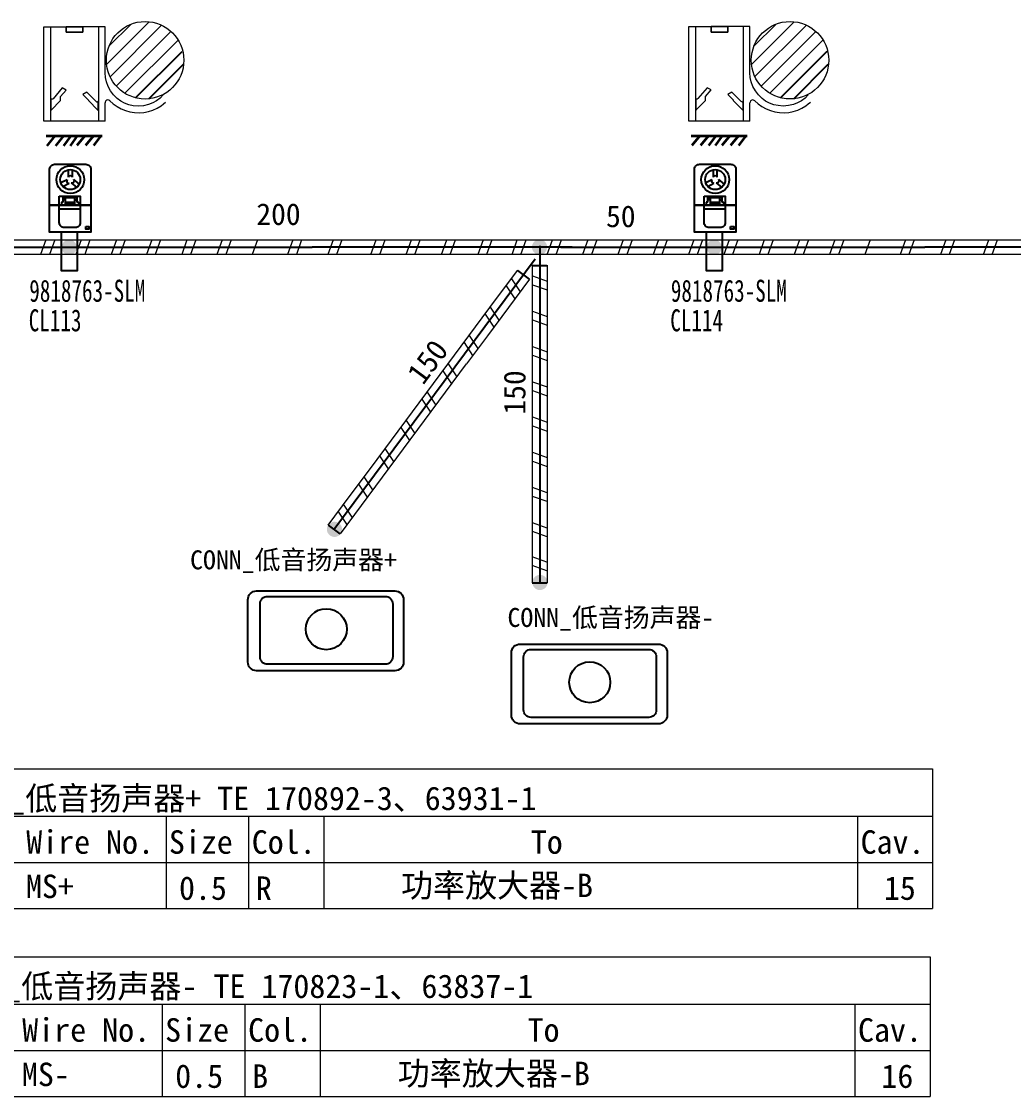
# Model space of a CAD drawing. Header units: millimetres. Extents: x 17 to 3784, y 12 to 1382.
# Drawn here: x 1691.8 to 1758, y 818.8 to 890.5 of the extents above; entities that cross this region are included whole.
import ezdxf

# ---------------------------------------------------------------- set-up
doc = ezdxf.new("R2010")
doc.units = ezdxf.units.MM
doc.layers.add('ENT', color=7, linetype='Continuous', lineweight=18)
doc.layers.add('粗实线层', color=7, linetype='Continuous', lineweight=35)
doc.styles.add('FangSong_GB2312_Style', font='simfang.ttf')
doc.styles.add('foton', font='', dxfattribs={"width": 0.7})
doc.styles.get('foton').set_extended_font_data('宋体')

# ---------------------------------------------------------------- blocks, each defined once
blk = doc.blocks.new('Z$W@#6C454813')
at = {"color": 255}
for p, q in [((2.65, 11.55), (2.65, 10.52)), ((3.23, 10.52), (3.23, 11.55)), ((2.47, 10.11), (1.59, 9.69)), ((1.89, 9.2), (2.75, 9.65)), ((3.07, 9.71), (3.86, 9.06)), ((4.23, 9.5), (3.43, 10.16)), ((1.9, 6.95), (1.67, 6.95)), ((1.67, 6.95), (1.67, 6.55)), ((1.9, 6.95), (1.9, 7.61)), ((1.9, 7.61), (3.87, 7.61)), ((2.25, 7.31), (1.9, 7.31)), ((2.25, 6.96), (3.52, 6.96)), ((2.25, 6.77), (3.52, 6.77)), ((3.52, 7.31), (3.87, 7.31)), ((3.87, 7.61), (3.87, 6.95)), ((3.87, 6.95), (4.13, 6.95)), ((4.13, 6.95), (4.13, 6.55)), ((1.37, 6.03), (4.35, 6.03))]:
    blk.add_line(p, q, dxfattribs=at)
for points in [[(0.7, 12.33), (5.15, 12.33, -0.414214), (5.85, 11.63), (5.85, 6.55), (0, 6.55), (0, 11.63, -0.414214)], [(1.37, 6.55), (4.35, 6.55), (4.35, 4.06, -0.414214), (3.65, 3.36), (2.07, 3.36, -0.414214), (1.37, 4.06)]]:
    blk.add_lwpolyline(points, format="xyb", close=True, dxfattribs=at)
for points in [[(1.37, 7.8), (4.35, 7.8), (4.35, 6.55), (1.37, 6.55)], [(0, 6.55), (5.85, 6.55), (5.85, 2.73), (0, 2.73)], [(2.25, 7.61), (3.52, 7.61), (3.52, 6.55), (2.25, 6.55)], [(5.12, 3.5), (5.57, 3.5), (5.57, 3.12), (5.12, 3.12)], [(1.65, 2.73), (1.65, -2.71), (3.97, -2.71), (3.97, 2.73)]]:
    blk.add_lwpolyline(points, close=True, dxfattribs=at)
for radius in [1.97, 1.42]:
    blk.add_circle((2.93, 10.16), radius, dxfattribs=at)
for centre, radius, start, end in [((2.94, 10.4), 0.31, 22.863, 157.137), ((2.71, 9.94), 0.29, 143.9769, 278.9054), ((3.18, 9.99), 0.299, 247.9797, 33.604)]:
    blk.add_arc(centre, radius, start, end, dxfattribs=at)

msp = doc.modelspace()

# ---------------------------------------------------------------- hatches: boundary and pattern name
h = msp.add_hatch(color=0)
edge = h.paths.add_edge_path(flags=0)
edge.add_arc((1694.967, 875.446), 0.507, 180, 540)
h = msp.add_hatch(color=0)
edge = h.paths.add_edge_path(flags=0)
edge.add_arc((1726.352, 875.461), 0.507, 180, 540)
h = msp.add_hatch(color=0)
edge = h.paths.add_edge_path(flags=0)
edge.add_arc((1738.002, 875.449), 0.507, 180, 540)
h = msp.add_hatch(color=0)
edge = h.paths.add_edge_path(flags=0)
edge.add_arc((1712.669, 856.626), 0.507, 143.37753, 503.37753)
h = msp.add_hatch(color=0)
edge = h.paths.add_edge_path(flags=0)
edge.add_arc((1726.378, 853.08), 0.507, 180, 540)

# ---------------------------------------------------------------- linework, layer by layer
for p, q in [((1699.393, 885.419), (1702.502, 888.525)), ((1742.428, 885.421), (1745.536, 888.528)), ((1700.275, 885.356), (1702.586, 887.665)), ((1743.31, 885.358), (1745.62, 887.667))]:
    msp.add_line(p, q)
at = {"color": 0}
for p, q in [((1724.871, 873.909), (1725.663, 873.321)), ((1725.862, 874.231), (1726.848, 874.231)), ((1712.241, 856.914), (1713.035, 856.324)), ((1725.863, 853.056), (1726.852, 853.056))]:
    msp.add_line(p, q, dxfattribs=at)
at = {"color": 0, "linetype": 'Continuous', "lineweight": 13}
for points in [[(1700.307, 890.502), (1697.461, 887.657)], [(1743.342, 890.504), (1740.495, 887.659)], [(1693.726, 890.173), (1693.726, 883.87), (1693.28, 883.87), (1693.28, 890.173), (1695.876, 890.173), (1694.764, 890.173), (1694.764, 889.803), (1694.764, 890.173)], [(1696.915, 890.173), (1696.915, 883.87), (1693.726, 883.87)], [(1697.36, 890.173), (1695.876, 890.173), (1695.876, 889.803), (1694.764, 889.803), (1695.876, 889.803), (1695.876, 890.173)], [(1697.359, 887.094), (1697.359, 890.173)], [(1699.098, 890.342), (1697.62, 888.865)], [(1701.126, 890.274), (1697.689, 886.836)], [(1701.757, 889.855), (1698.107, 886.205)], [(1736.76, 890.176), (1736.76, 883.873), (1736.315, 883.873), (1736.315, 890.176), (1738.911, 890.176), (1737.799, 890.176), (1737.799, 889.805), (1737.799, 890.176)], [(1739.95, 890.176), (1739.95, 883.873), (1736.76, 883.873)], [(1740.395, 890.176), (1738.911, 890.176), (1738.911, 889.805), (1737.799, 889.805), (1738.911, 889.805), (1738.911, 890.176)], [(1740.394, 887.096), (1740.394, 890.176)], [(1742.132, 890.345), (1740.655, 888.867)], [(1744.161, 890.276), (1740.724, 886.839)], [(1744.792, 889.858), (1741.142, 886.207)], [(1702.234, 889.284), (1698.678, 885.728)], [(1745.269, 889.287), (1741.713, 885.73)], [(1701.244, 885.615), (1701.033, 885.408), (1700.796, 885.231), (1700.54, 885.088), (1700.266, 884.979), (1699.928, 884.899), (1699.582, 884.872), (1699.236, 884.899), (1698.946, 884.965), (1698.667, 885.069), (1698.405, 885.209), (1698.164, 885.385), (1697.923, 885.616), (1697.719, 885.882), (1697.559, 886.175), (1697.445, 886.491), (1697.381, 886.789), (1697.359, 887.094)], [(1744.278, 885.618), (1744.067, 885.41), (1743.831, 885.234), (1743.575, 885.09), (1743.301, 884.981), (1742.963, 884.902), (1742.617, 884.875), (1742.271, 884.902), (1741.98, 884.968), (1741.702, 885.072), (1741.44, 885.212), (1741.199, 885.387), (1740.958, 885.619), (1740.754, 885.885), (1740.594, 886.178), (1740.48, 886.493), (1740.416, 886.791), (1740.394, 887.096)], [(1693.737, 885.382), (1693.737, 884.58), (1693.753, 884.602), (1694.393, 885.242), (1694.393, 885.505), (1694.764, 885.946), (1694.503, 886.097), (1693.89, 885.366)], [(1736.771, 885.385), (1736.771, 884.583), (1736.787, 884.605), (1737.427, 885.245), (1737.427, 885.507), (1737.799, 885.949), (1737.538, 886.1), (1736.925, 885.369)], [(1693.89, 885.366), (1693.844, 885.335), (1693.791, 885.337), (1693.746, 885.367), (1693.737, 885.382)], [(1696.756, 885.19), (1696.142, 885.804), (1695.876, 885.649), (1696.247, 885.279), (1696.247, 885.242), (1696.887, 884.602), (1696.904, 884.58), (1696.904, 885.212)], [(1736.925, 885.369), (1736.879, 885.338), (1736.825, 885.339), (1736.781, 885.37), (1736.771, 885.385)], [(1739.79, 885.192), (1739.177, 885.806), (1738.911, 885.652), (1739.282, 885.282), (1739.282, 885.245), (1739.922, 884.605), (1739.939, 884.583), (1739.939, 885.214)], [(1697.678, 885.228), (1697.603, 885.273), (1697.538, 885.283), (1697.474, 885.269), (1697.403, 885.217), (1697.364, 885.137), (1697.359, 885.098)], [(1697.359, 883.87), (1697.359, 885.098)], [(1697.678, 885.228), (1697.907, 885.019), (1698.16, 884.84), (1698.432, 884.69), (1698.719, 884.573), (1699.018, 884.488), (1699.324, 884.439), (1699.635, 884.427), (1699.945, 884.451), (1700.249, 884.513), (1700.545, 884.608), (1700.828, 884.736), (1701.094, 884.895), (1701.252, 885.013), (1701.402, 885.142)], [(1740.713, 885.23), (1740.638, 885.276), (1740.573, 885.285), (1740.509, 885.272), (1740.438, 885.219), (1740.399, 885.139), (1740.394, 885.1)], [(1740.394, 883.873), (1740.394, 885.1)], [(1740.713, 885.23), (1740.942, 885.022), (1741.194, 884.843), (1741.467, 884.693), (1741.754, 884.575), (1742.053, 884.491), (1742.359, 884.442), (1742.67, 884.429), (1742.98, 884.454), (1743.284, 884.515), (1743.579, 884.611), (1743.863, 884.738), (1744.129, 884.898), (1744.287, 885.016), (1744.437, 885.144)], [(1697.36, 883.87), (1696.915, 883.87)], [(1740.395, 883.873), (1739.95, 883.873)], [(1711.184, 875.464), (1687.674, 875.464)], [(1728.515, 875.464), (1711.184, 875.464)], [(1752.063, 875.461), (1728.553, 875.461)], [(1716.859, 862.283), (1712.628, 856.59)], [(1726.367, 860.12), (1726.367, 853.027)]]:
    msp.add_lwpolyline(points, dxfattribs=at)
at = {"color": 0, "linetype": 'Continuous', "lineweight": 25}
for points in [[(1686.888, 875.464), (1711.184, 875.464)], [(1728.524, 875.464), (1711.184, 875.464)], [(1726.367, 875.551), (1726.367, 853.027)], [(1727.767, 875.461), (1752.063, 875.461)], [(1726.064, 874.668), (1712.628, 856.59)]]:
    msp.add_lwpolyline(points, dxfattribs=at)
at = {"color": 0, "linetype": 'Continuous', "lineweight": 0}
for points in [[(1689.995, 875.953), (1692.349, 875.954)], [(1692.349, 875.953), (1694.704, 875.954)], [(1693.409, 875.954), (1693.056, 874.973)], [(1693.997, 875.954), (1693.644, 874.973)], [(1694.704, 875.953), (1697.058, 875.954)], [(1695.763, 875.954), (1695.41, 874.973)], [(1696.352, 875.954), (1695.999, 874.973)], [(1697.058, 875.953), (1699.412, 875.954)], [(1698.117, 875.954), (1697.764, 874.973)], [(1698.706, 875.954), (1698.353, 874.973)], [(1699.412, 875.953), (1701.767, 875.954)], [(1700.472, 875.954), (1700.119, 874.973)], [(1701.06, 875.954), (1700.707, 874.973)], [(1701.767, 875.953), (1704.121, 875.954)], [(1702.826, 875.954), (1702.473, 874.973)], [(1703.415, 875.954), (1703.062, 874.973)], [(1704.121, 875.953), (1706.475, 875.954)], [(1705.181, 875.954), (1704.827, 874.973)], [(1705.769, 875.954), (1705.416, 874.973)], [(1706.475, 875.953), (1708.83, 875.954)], [(1707.535, 875.954), (1707.182, 874.973)], [(1708.83, 875.953), (1711.184, 875.954)], [(1709.889, 875.954), (1709.536, 874.973)], [(1710.478, 875.954), (1710.126, 874.973)], [(1711.184, 875.954), (1713.538, 875.954)], [(1712.244, 874.985), (1712.597, 875.966)], [(1712.833, 874.985), (1713.186, 875.966)], [(1713.384, 875.954), (1716.746, 875.954)], [(1715.098, 874.973), (1715.451, 875.954)], [(1715.687, 874.973), (1716.04, 875.954)], [(1716.746, 875.954), (1719.101, 875.954)], [(1717.453, 874.973), (1717.806, 875.954)], [(1718.041, 874.973), (1718.394, 875.954)], [(1719.101, 875.954), (1721.455, 875.954)], [(1719.807, 874.973), (1720.16, 875.954)], [(1720.396, 874.973), (1720.749, 875.954)], [(1721.455, 875.954), (1723.809, 875.954)], [(1722.249, 874.992), (1722.602, 875.973)], [(1722.837, 874.992), (1723.191, 875.973)], [(1723.809, 875.954), (1726.164, 875.954)], [(1724.516, 874.973), (1724.869, 875.954)], [(1725.104, 874.973), (1725.457, 875.954)], [(1726.164, 875.954), (1728.518, 875.954)], [(1726.87, 874.973), (1727.223, 875.954)], [(1727.459, 874.973), (1727.812, 875.954)], [(1728.52, 875.95), (1730.874, 875.952)], [(1729.579, 875.952), (1729.226, 874.971)], [(1730.168, 875.952), (1729.815, 874.971)], [(1730.874, 875.95), (1733.228, 875.952)], [(1731.934, 875.952), (1731.58, 874.971)], [(1732.522, 875.952), (1732.169, 874.971)], [(1733.228, 875.95), (1735.583, 875.952)], [(1734.288, 875.952), (1733.935, 874.971)], [(1734.876, 875.952), (1734.523, 874.971)], [(1735.583, 875.95), (1737.937, 875.952)], [(1736.642, 875.952), (1736.289, 874.971)], [(1737.231, 875.952), (1736.878, 874.971)], [(1737.937, 875.95), (1740.291, 875.952)], [(1738.997, 875.952), (1738.643, 874.971)], [(1739.585, 875.952), (1739.232, 874.971)], [(1740.291, 875.95), (1742.646, 875.952)], [(1741.351, 875.952), (1740.998, 874.971)], [(1741.94, 875.952), (1741.586, 874.971)], [(1742.646, 875.95), (1745, 875.952)], [(1743.705, 875.952), (1743.352, 874.971)], [(1744.294, 875.952), (1743.941, 874.971)], [(1745, 875.95), (1747.355, 875.952)], [(1746.06, 875.952), (1745.706, 874.971)], [(1746.648, 875.952), (1746.295, 874.971)], [(1747.355, 875.95), (1749.709, 875.952)], [(1748.414, 875.952), (1748.061, 874.971)], [(1692.349, 874.974), (1689.995, 874.973)], [(1694.704, 874.974), (1692.349, 874.973)], [(1697.058, 874.974), (1694.704, 874.973)], [(1699.412, 874.974), (1697.058, 874.973)], [(1701.767, 874.974), (1699.412, 874.973)], [(1704.121, 874.974), (1701.767, 874.973)], [(1706.475, 874.974), (1704.121, 874.973)], [(1708.83, 874.974), (1706.475, 874.973)], [(1711.184, 874.974), (1708.83, 874.973)], [(1713.538, 874.973), (1711.184, 874.973)], [(1716.746, 874.973), (1713.303, 874.973)], [(1719.101, 874.973), (1716.746, 874.973)], [(1721.455, 874.973), (1719.101, 874.973)], [(1723.809, 874.973), (1721.455, 874.973)], [(1726.164, 874.973), (1723.809, 874.973)], [(1728.518, 874.973), (1726.164, 874.973)], [(1730.874, 874.972), (1728.52, 874.971)], [(1733.228, 874.972), (1730.874, 874.971)], [(1735.583, 874.972), (1733.228, 874.971)], [(1737.937, 874.972), (1735.583, 874.971)], [(1740.291, 874.972), (1737.937, 874.971)], [(1742.646, 874.972), (1740.291, 874.971)], [(1745, 874.972), (1742.646, 874.971)], [(1747.355, 874.972), (1745, 874.971)], [(1749.709, 874.972), (1747.355, 874.971)], [(1723.49, 872.024), (1724.893, 873.915)], [(1725.878, 871.894), (1725.876, 874.248)], [(1726.856, 874.248), (1726.857, 871.894)], [(1725.68, 873.33), (1724.276, 871.44)], [(1724.472, 873.348), (1725.049, 872.479)], [(1725.876, 873.542), (1726.857, 873.189)], [(1724.121, 872.875), (1724.698, 872.007)], [(1725.876, 872.953), (1726.857, 872.6)], [(1722.085, 870.135), (1723.489, 872.025)], [(1725.878, 869.54), (1725.876, 871.894)], [(1726.856, 871.894), (1726.857, 869.54)], [(1722.716, 870.986), (1723.293, 870.117)], [(1724.275, 871.441), (1722.872, 869.55)], [(1723.068, 871.458), (1723.644, 870.59)], [(1725.876, 871.188), (1726.857, 870.834)], [(1725.876, 870.599), (1726.857, 870.246)], [(1720.681, 868.245), (1722.084, 870.136)], [(1722.871, 869.551), (1721.467, 867.661)], [(1721.663, 869.569), (1722.24, 868.7)], [(1721.312, 869.096), (1721.889, 868.228)], [(1725.878, 867.185), (1725.876, 869.54)], [(1725.876, 868.833), (1726.857, 868.48)], [(1726.856, 869.54), (1726.857, 867.185)], [(1719.277, 866.356), (1720.68, 868.246)], [(1725.876, 868.245), (1726.857, 867.891)], [(1721.466, 867.662), (1720.063, 865.771)], [(1720.259, 867.679), (1720.835, 866.811)], [(1719.908, 867.207), (1720.484, 866.338)], [(1725.878, 864.831), (1725.876, 867.185)], [(1726.856, 867.185), (1726.857, 864.831)], [(1717.872, 864.466), (1719.276, 866.356)], [(1725.876, 866.479), (1726.857, 866.126)], [(1718.503, 865.317), (1719.08, 864.449)], [(1720.062, 865.772), (1718.658, 863.882)], [(1718.854, 865.79), (1719.431, 864.921)], [(1725.876, 865.89), (1726.857, 865.537)], [(1725.878, 862.476), (1725.876, 864.831)], [(1726.856, 864.831), (1726.857, 862.476)], [(1716.468, 862.577), (1717.871, 864.467)], [(1718.657, 863.882), (1717.254, 861.992)], [(1717.45, 863.9), (1718.026, 863.031)], [(1725.876, 864.125), (1726.857, 863.771)], [(1717.099, 863.428), (1717.675, 862.559)], [(1725.876, 863.536), (1726.857, 863.183)], [(1715.063, 860.688), (1716.467, 862.578)], [(1725.878, 860.122), (1725.876, 862.476)], [(1726.856, 862.476), (1726.857, 860.122)], [(1717.254, 861.993), (1715.85, 860.103)], [(1716.622, 861.143), (1716.046, 862.011)], [(1725.876, 861.77), (1726.857, 861.417)], [(1716.271, 860.67), (1715.695, 861.539)], [(1725.876, 861.182), (1726.857, 860.828)], [(1713.658, 858.799), (1715.063, 860.688)], [(1714.867, 858.781), (1714.29, 859.649)], [(1715.85, 860.103), (1714.445, 858.214)], [(1715.218, 859.253), (1714.641, 860.122)], [(1725.876, 857.769), (1725.876, 860.123)], [(1726.857, 860.123), (1726.857, 857.769)], [(1712.254, 856.909), (1713.658, 858.799)], [(1726.857, 859.063), (1725.876, 859.417)], [(1726.857, 858.475), (1725.876, 858.828)], [(1714.445, 858.214), (1713.041, 856.324)], [(1713.85, 857.445), (1713.273, 858.314)], [(1713.499, 856.973), (1712.922, 857.842)], [(1725.876, 855.414), (1725.876, 857.769)], [(1726.857, 857.769), (1726.857, 855.414)], [(1726.857, 856.709), (1725.876, 857.062)], [(1726.857, 856.12), (1725.876, 856.474)], [(1725.876, 853.06), (1725.876, 855.414)], [(1726.857, 855.414), (1726.857, 853.06)], [(1726.838, 854.442), (1725.857, 854.795)], [(1726.838, 853.854), (1725.857, 854.207)]]:
    msp.add_lwpolyline(points, dxfattribs=at)
at = {"color": 7, "linetype": 'Continuous', "lineweight": 0}
for points in [[(1749.709, 875.95), (1752.063, 875.952)], [(1750.768, 875.952), (1750.415, 874.971)], [(1751.357, 875.952), (1751.005, 874.971)], [(1752.063, 875.952), (1754.418, 875.952)], [(1753.123, 874.983), (1753.476, 875.964)], [(1753.712, 874.983), (1754.065, 875.964)], [(1754.263, 875.952), (1757.625, 875.952)], [(1755.977, 874.971), (1756.33, 875.952)], [(1756.566, 874.971), (1756.919, 875.952)], [(1757.625, 875.952), (1759.98, 875.952)], [(1752.063, 874.972), (1749.709, 874.971)], [(1754.418, 874.971), (1752.063, 874.971)], [(1757.625, 874.971), (1754.182, 874.971)], [(1759.98, 874.971), (1757.625, 874.971)]]:
    msp.add_lwpolyline(points, dxfattribs=at)
at = {"color": 7, "linetype": 'Continuous', "lineweight": 13}
for points in [[(1769.394, 875.461), (1752.063, 875.461)], [(1686.704, 840.633), (1752.579, 840.633)], [(1752.579, 840.633), (1752.579, 831.325)], [(1686.704, 837.477), (1752.579, 837.477)], [(1701.433, 837.477), (1701.433, 831.325)], [(1706.936, 837.477), (1706.936, 831.325)], [(1711.954, 837.477), (1711.954, 831.325)], [(1747.561, 837.477), (1747.561, 831.325)], [(1686.704, 834.401), (1752.579, 834.401)], [(1686.704, 831.325), (1752.579, 831.325)], [(1686.423, 828.098), (1752.415, 828.098)], [(1752.415, 828.098), (1752.415, 818.774)], [(1686.423, 824.936), (1752.415, 824.936)], [(1701.178, 824.936), (1701.178, 818.774)], [(1706.691, 824.936), (1706.691, 818.774)], [(1711.718, 824.936), (1711.718, 818.774)], [(1747.388, 824.936), (1747.388, 818.774)], [(1686.423, 821.855), (1752.415, 821.855)], [(1686.423, 818.774), (1752.415, 818.774)]]:
    msp.add_lwpolyline(points, dxfattribs=at)
at = {"color": 7, "linetype": 'Continuous', "lineweight": 25}
msp.add_lwpolyline([(1769.403, 875.461), (1752.063, 875.461)], dxfattribs=at)
for points in [[(1707.473, 852.514), (1716.697, 852.514, -0.414214), (1717.284, 851.927), (1717.284, 847.773, -0.414214), (1716.697, 847.186), (1707.473, 847.186, -0.414214), (1706.886, 847.773), (1706.886, 851.927, -0.414214)], [(1708.204, 852.154), (1716.055, 852.154, -0.414214), (1716.555, 851.654), (1716.555, 848.118, -0.414214), (1716.055, 847.618), (1708.204, 847.618, -0.414214), (1707.704, 848.118), (1707.704, 851.654, -0.414214)], [(1725.059, 848.973), (1734.282, 848.973, -0.414214), (1734.87, 848.385), (1734.87, 844.232, -0.414214), (1734.282, 843.644), (1725.059, 843.644, -0.414214), (1724.472, 844.232), (1724.472, 848.385, -0.414214)], [(1725.789, 848.612), (1733.641, 848.612, -0.414214), (1734.141, 848.112), (1734.141, 844.576, -0.414214), (1733.641, 844.076), (1725.789, 844.076, -0.414214), (1725.289, 844.576), (1725.289, 848.112, -0.414214)]]:
    msp.add_lwpolyline(points, format="xyb", close=True)
at = {"color": 0, "linetype": 'Continuous', "lineweight": 13}
for centre in [(1700.031, 887.931), (1743.066, 887.934)]:
    msp.add_circle(centre, 2.585, dxfattribs=at)
for centre in [(1712.119, 849.962), (1729.704, 846.421)]:
    msp.add_circle(centre, 1.368)
for centre in [(1696.822, 885.255), (1739.857, 885.257)]:
    msp.add_arc(centre, 0.092, 225, 333, dxfattribs=at)
at = {"layer": '粗实线层', "color": 0}
for p, q in [((1693.43, 882.887), (1697.172, 882.887)), ((1694.014, 882.887), (1693.479, 882.231)), ((1694.589, 882.887), (1694.052, 882.231)), ((1695.078, 882.887), (1694.589, 882.231)), ((1695.507, 882.887), (1695.03, 882.231)), ((1696.012, 882.888), (1695.478, 882.233)), ((1696.588, 882.888), (1696.051, 882.233)), ((1697.077, 882.888), (1696.588, 882.233)), ((1736.465, 882.889), (1740.207, 882.889)), ((1737.048, 882.889), (1736.514, 882.234)), ((1737.624, 882.889), (1737.087, 882.234)), ((1738.113, 882.889), (1737.624, 882.234)), ((1738.542, 882.889), (1738.065, 882.234)), ((1739.047, 882.891), (1738.513, 882.235)), ((1739.622, 882.891), (1739.086, 882.235)), ((1740.111, 882.891), (1739.622, 882.235))]:
    msp.add_line(p, q, dxfattribs=at)

# ---------------------------------------------------------------- block references
at = {"color": 0, "xscale": 0.4708704, "yscale": 0.4708704, "zscale": 0.4708704}
for p in [(1693.659, 875.182), (1736.694, 875.184)]:
    msp.add_blockref('Z$W@#6C454813', p, dxfattribs=at)

# ---------------------------------------------------------------- texts
at = {"color": 0, "linetype": 'Continuous', "style": 'FangSong_GB2312_Style'}
for s, height, p in [('200', 1.4467, (1707.455, 876.938)), ('50', 1.4467, (1730.791, 876.794)), ('CONN_低音扬声器+', 1.26546, (1703.034, 853.958)), ('CONN_低音扬声器-', 1.26546, (1724.213, 850.111))]:
    msp.add_text(s, height=height, dxfattribs=at).set_placement(p)
for rotation, p in [(53.37753, (1718.578, 866.198)), (90, (1725.411, 864.288))]:
    msp.add_text('150', height=1.4467, rotation=rotation, dxfattribs=at).set_placement(p)
at = {"color": 1, "linetype": 'Continuous', "style": 'FangSong_GB2312_Style'}
for s, height, p in [('CONN_低音扬声器+ TE 170892-3、63931-1', 1.5659, (1686.704, 837.889)), ('功率放大器-B', 1.5659, (1717.109, 832.079)), ('MS+', 1.5659, (1692.079, 832.017)), ('0.5', 1.5659, (1702.294, 831.899)), ('R', 1.566, (1707.418, 831.899)), ('15', 1.5659, (1749.332, 831.899)), ('CONN_低音扬声器- TE 170823-1、63837-1', 1.56867, (1686.423, 825.35)), ('MS-', 1.5687, (1691.808, 819.467)), ('0.5', 1.5687, (1702.04, 819.349)), ('B', 1.569, (1707.174, 819.349)), ('功率放大器-B', 1.5687, (1716.882, 819.529)), ('16', 1.5687, (1749.162, 819.349))]:
    msp.add_text(s, height=height, dxfattribs=at).set_placement(p)
at = {"color": 7, "linetype": 'Continuous', "style": 'FangSong_GB2312_Style'}
for s, height, p in [('Wire No.', 1.5659, (1692.101, 834.974)), ('Size', 1.5659, (1701.62, 834.974)), ('Col.', 1.5659, (1707.149, 834.974)), ('Cav.', 1.5659, (1747.775, 834.974)), ('To', 1.5659, (1725.768, 834.974)), ('Wire No.', 1.5687, (1691.83, 822.43)), ('Size', 1.5687, (1701.366, 822.43)), ('Col.', 1.5687, (1706.905, 822.43)), ('To', 1.5687, (1725.556, 822.43)), ('Cav.', 1.5687, (1747.602, 822.43))]:
    msp.add_text(s, height=height, dxfattribs=at).set_placement(p)
at = {"layer": 'ENT', "color": 0, "char_height": 1.47221, "width": 159.91709, "attachment_point": 1, "style": 'foton'}
for s, insert in [('{\\T1.004;9818763-SLM}', (1692.303, 873.285)), ('{\\T1.004;9818763-SLM}', (1735.115, 873.285)), ('{\\T1.004;CL113}', (1692.268, 871.313)), ('{\\T1.004;CL114}', (1735.079, 871.313))]:
    msp.add_mtext(s, dxfattribs=dict(at, insert=insert))

doc.saveas('drawing.dxf')
